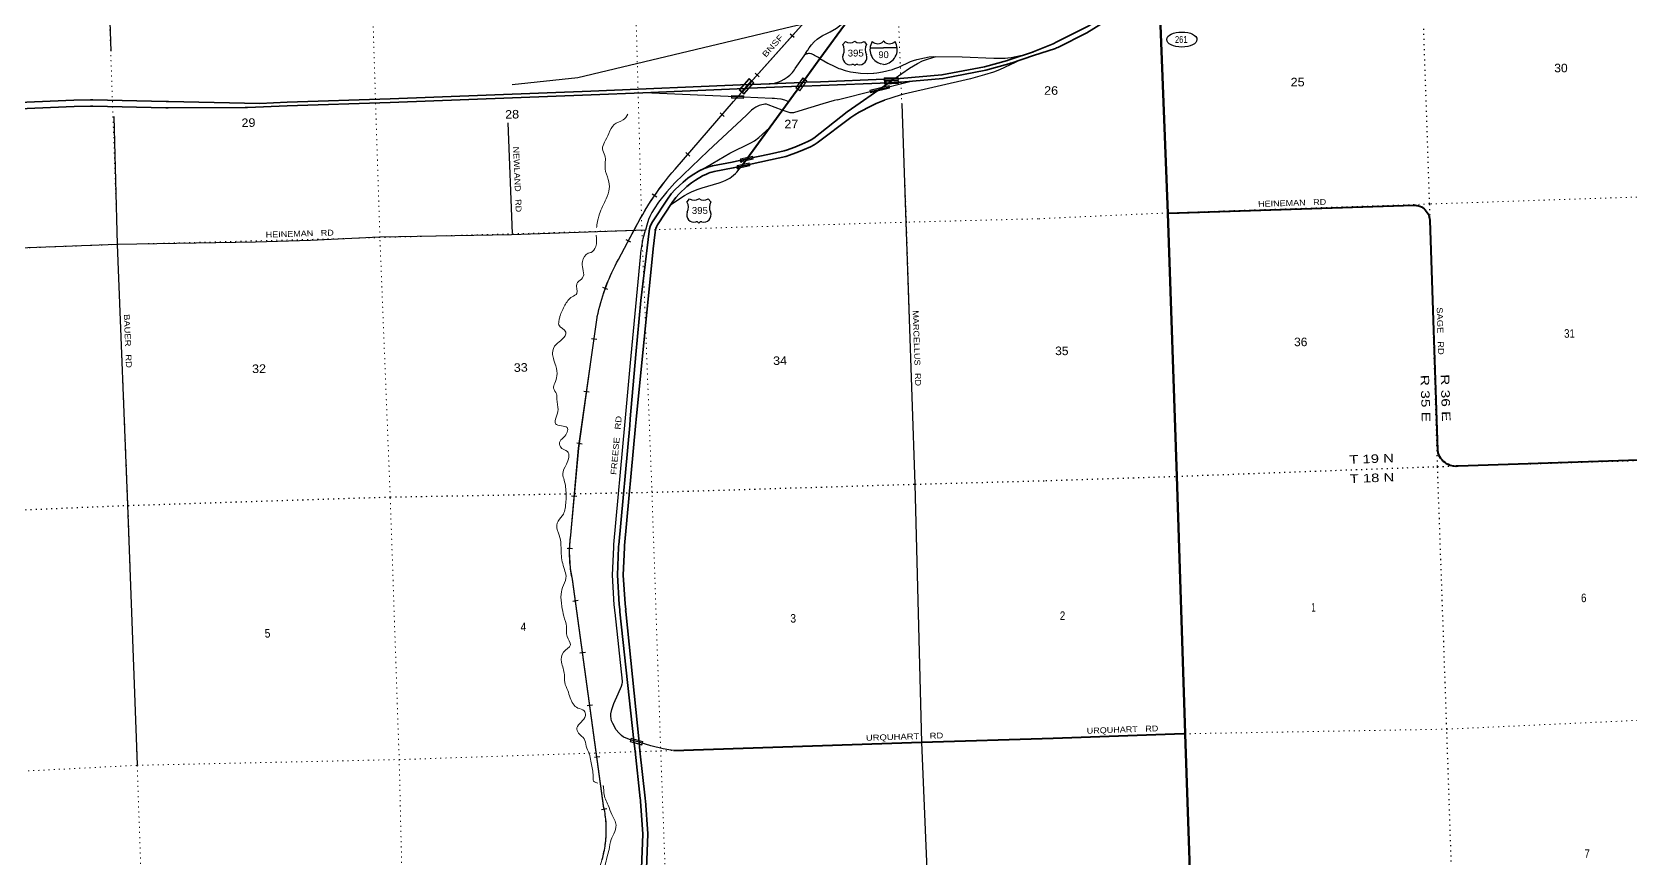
# Model space of a CAD drawing. Header units: feet. Extents: x 497223 to 751810, y -177792 to 12311.
# Drawn here: x 636171 to 668877, y -148985 to -132071 of the extents above; entities that cross this region are included whole.
import ezdxf
from ezdxf.enums import TextEntityAlignment as Align

# ---------------------------------------------------------------- set-up
doc = ezdxf.new("R2010")
doc.units = ezdxf.units.FT
doc.header["$LTSCALE"] = 70
doc.header["$PDMODE"] = 32
doc.header["$PDSIZE"] = 35
doc.linetypes.add('DOTTED', pattern=[1.5, 0.3, -1.2])
for name, color, linetype, lineweight in [('15', 7, 'Continuous', 25), ('16', 7, 'Continuous', 25), ('17', 7, 'Continuous', 25), ('18', 7, 'Continuous', 35), ('19', 7, 'Continuous', 25), ('20', 7, 'Continuous', 35), ('21', 7, 'Continuous', 25), ('23', 7, 'Continuous', 70), ('26', 7, 'Continuous', 40), ('29', 7, 'Continuous', 25), ('31', 7, 'Continuous', 13), ('34', 7, 'Continuous', 25), ('39', 7, 'Continuous', 13), ('55', 7, 'Continuous', 13), ('56', 7, 'Continuous', 13), ('57', 7, 'Continuous', 13), ('6', 7, 'DOTTED', 25), ('7', 7, 'DOTTED', 13)]:
    doc.layers.add(name, color=color, linetype=linetype, lineweight=lineweight)
doc.layers.add('27', color=7, linetype='Continuous')
doc.layers.add('30', color=7, linetype='Continuous')

msp = doc.modelspace()

# ---------------------------------------------------------------- linework, layer by layer
at = {"layer": '15'}
for p, q in [((653325.03, -132394.32), (653601.44, -132394.32)), ((653597.74, -132262.85), (653600.64, -132259.94)), ((653603.81, -132262.32), (653600.38, -132259.94)), ((653601.44, -132739.9), (653537.55, -132721.94)), ((653600.91, -132740.16), (653664.54, -132721.42))]:
    msp.add_line(p, q, dxfattribs=at)
msp.add_lwpolyline([(653876.8, -132394.32), (653600.91, -132394.32), (653601.44, -132394.32)], dxfattribs=at)
for centre, radius, start, end in [((653627.66, -132429.42), 306.13, 148.44437, 254.43376), ((653479.06, -132146.82), 165.66, 227.34269, 315.81183), ((653722.75, -132146.82), 165.66, 224.18783, 312.69369), ((653574.15, -132429.42), 306.13, 283.08102, 31.62473)]:
    msp.add_arc(centre, radius, start, end, dxfattribs=at)
at = {"layer": '16'}
for p, q in [((652766.99, -132326.24), (652818.3, -132267.48)), ((653010.06, -132261.51), (653009.78, -132261.71)), ((653202.15, -132267.39), (653253.54, -132326.24)), ((649577.39, -135548.73), (649628.7, -135489.97)), ((649820.46, -135484), (649820.18, -135484.2)), ((650012.55, -135489.88), (650063.94, -135548.73))]:
    msp.add_line(p, q, dxfattribs=at)
for centre, radius, start, end in [((652574.01, -132436.87), 222.05, 332.97043, 29.75871), ((652909.38, -132109.82), 182.07, 239.97227, 303.45418), ((653111.16, -132110.32), 181.52, 236.33975, 300.08743), ((653111.15, -132109.82), 182.07, 236.54582, 236.59441), ((653446.51, -132436.87), 222.05, 150.24129, 207.02957), ((652913.2, -132591.77), 151.42, 159.09177, 283.81923), ((653107.32, -132591.77), 151.42, 256.18077, 20.90823), ((649384.41, -135659.36), 222.05, 332.97043, 29.75871), ((649719.78, -135332.31), 182.07, 239.97227, 303.45418), ((649921.56, -135332.81), 181.52, 236.33975, 300.08743), ((649921.55, -135332.31), 182.07, 236.54582, 236.59441), ((650256.91, -135659.36), 222.05, 150.24129, 207.02957), ((649723.6, -135814.26), 151.42, 159.09177, 283.81923), ((649917.72, -135814.26), 151.42, 256.18077, 20.90823)]:
    msp.add_arc(centre, radius, start, end, dxfattribs=at)
for centre, major_axis, start_param, end_param in [((652968.54, -132790.59), (-19.56, 51.67), 4.95877769, 6.28318531), ((653051.99, -132790.59), (19.56, 51.67), 0, 1.32637542), ((649778.94, -136013.08), (-19.56, 51.67), 4.95877769, 6.28318531), ((649862.39, -136013.08), (19.56, 51.67), 0, 1.32637542)]:
    msp.add_ellipse(centre, major_axis=major_axis, ratio=0.929097, start_param=start_param, end_param=end_param, dxfattribs=at)
at = {"layer": '17'}
msp.add_ellipse((659705.01, -132226.28), major_axis=(-309.24, 1), ratio=0.500121, dxfattribs=at)
at = {"layer": '18'}
for p, q in [((651257.18, -133131.63), (651941.76, -133104.05)), ((648673.59, -133315.46), (650767.76, -133226.59))]:
    msp.add_line(p, q, dxfattribs=at)
for points in [[(656665.16, -132476.49), (657070.69, -132310.75), (657097.49, -132299.79), (657120.69, -132288.07), (657789.08, -131950.26), (658488.55, -131502.78), (658742.55, -131299.95)], [(656667.89, -132554.45), (657117.23, -132406.37), (657141.69, -132398.32), (657167.23, -132385.59), (657763.24, -132088.57), (658385, -131700.64)], [(653818.13, -133031.9), (653887.29, -133029.27), (653912.29, -133028.32), (653937.29, -133024.26), (654795.89, -132951.17), (655666.73, -132784.01), (656138.84, -132652.04), (656150.67, -132648.73), (656188.84, -132635.94), (656670.19, -132474.57)], [(653959.76, -133097.98), (654816.1, -133024.08), (655694.45, -132854.41), (656162.2, -132723.37), (656199.76, -132712.84), (656212.2, -132708.64), (656670.64, -132553.57)], [(651885.45, -133181.39), (651958.31, -133178.45), (652309.4, -133164.3), (653707.53, -133109.51)], [(651941.76, -133104.05), (652008.87, -133101.35), (652306.47, -133089.36), (653614.07, -133039.65), (653818.13, -133031.9)], [(653707.53, -133109.51), (653924.82, -133101), (653959.76, -133097.98)], [(628732.21, -133948.99), (632526.93, -133787.63), (637035.36, -133600.29), (637369.26, -133591.79), (637394.26, -133589.08), (637419.26, -133589.61), (638911.25, -133621.51), (638942.63, -133622.18), (638961.25, -133622.17), (640533.3, -133620.71), (640558.3, -133620.69), (640583.3, -133620.68), (641394.42, -133585.33), (643502.65, -133513.51), (647615.07, -133360.42), (648673.59, -133315.46)], [(628771.62, -133817.19), (632521.47, -133657.74), (637031.01, -133470.36), (637367.88, -133461.78), (637392.88, -133461.14), (637417.88, -133459.57), (638917.73, -133491.65), (638942.73, -133492.18), (638967.73, -133493.29), (640834.88, -133534.64), (641391.51, -133510.39), (643499.98, -133438.56), (647612.08, -133285.48), (650837.26, -133148.73)], [(650767.76, -133226.59), (650846.97, -133223.23), (651885.45, -133181.39)], [(650837.26, -133148.73), (650920.21, -133145.21), (651257.18, -133131.63)]]:
    msp.add_lwpolyline(points, dxfattribs=at)
at = {"layer": '19'}
msp.add_line((652649.7, -133460.48), (654163.96, -133080.36), dxfattribs=at)
for points in [[(651989.24, -132536.21), (652005.14, -132511.21), (652017.39, -132491.15), (652037.52, -132458.15), (652047.72, -132441.15), (652074.58, -132396.37), (652123.43, -132331.45), (652178.8, -132271.99), (652240.09, -132218.64), (652306.61, -132171.99), (652345.17, -132150.33), (652364.92, -132139.23), (652395.17, -132123.76), (652505.35, -132067.36), (652538.14, -132050.59), (652555.35, -132040.08), (652636.72, -131990.43), (652734.55, -131915.65), (652824.03, -131831.06), (652827.51, -131827.28), (652849.46, -131803.82)], [(651257.18, -133131.63), (651280.68, -133129.67), (651298.72, -133128.17), (651369.42, -133116.25), (651438.49, -133097), (651505.17, -133070.64), (651568.73, -133037.46), (651628.47, -132997.81), (651683.73, -132952.14), (651733.93, -132900.93), (651757, -132871.85), (651778.45, -132844.82), (651794.18, -132821.85), (651972.7, -132561.21), (651989.24, -132536.21)], [(652296, -132617.53), (652254.49, -132589.42), (652188.46, -132550.4), (652165.83, -132537.03), (652138.46, -132525.98), (652123.88, -132521.36), (652112.84, -132519.1), (652087.27, -132514.97), (652062.84, -132514.94), (652060.7, -132515), (652042.1, -132517.46), (652023.85, -132521.85), (652014.24, -132525.26), (651989.24, -132536.21)], [(652296, -132617.53), (652458.09, -132708.97), (652591.34, -132773.79), (652685.73, -132816.38), (652715.34, -132827.5), (652816.21, -132861.76), (652923.55, -132885.84), (653034.12, -132902.04), (653128.51, -132913.16), (653269.16, -132918.71), (653395.27, -132917.28), (653402.42, -132916.86), (653460.25, -132910.84), (653576.84, -132888.62), (653780.42, -132836.76), (653828.97, -132822.1), (653913.67, -132790.46), (654151.05, -132678.26), (654209.79, -132657.13), (654278.26, -132636.76), (654439.05, -132599.49), (654535.51, -132581.2), (654616.02, -132574.71), (655209.41, -132578.19), (655857.05, -132604.63), (656085.38, -132605.73), (656142.87, -132602.5), (656211.35, -132593.24), (656499.16, -132531.91)], [(656412.33, -132640.95), (655972.4, -132843.32), (655848.61, -132893.25), (655669.09, -132950.66), (655379.36, -133033.39), (654011.75, -133342.34), (653937.43, -133363.22), (653621.65, -133466.87)], [(653818.13, -133031.9), (654133.03, -132810.9), (654293.67, -132713.39), (654397.31, -132665.24), (654499.98, -132627.67), (654676.8, -132575.07)], [(651662.55, -133506.9), (651646.33, -133495.79), (651577.07, -133469.52), (651501.27, -133449.32), (651423.78, -133437.16), (651370.44, -133434.44), (651345.44, -133433.17), (651320.44, -133429.85), (650735.02, -133404.55), (648703.03, -133316.73), (648673.59, -133315.46)], [(652649.7, -133460.48), (652591.4, -133476.9), (652356.67, -133539.14), (651864.71, -133694.12), (651759.42, -133723.83), (651717.78, -133728.46), (651685.36, -133723.57), (651527.77, -133672.63)]]:
    msp.add_lwpolyline(points, dxfattribs=at)
at = {"layer": '20'}
for p, q in [((648536.8, -140003.34), (648881.96, -136508.26)), ((648515.42, -146798.88), (648492.04, -146585.34)), ((648614.83, -146788), (648597.17, -146615.61))]:
    msp.add_line(p, q, dxfattribs=at)
for points in [[(653119.96, -133521.86), (653707.53, -133109.51), (653818.13, -133031.9)], [(650694.49, -134817.06), (651289.17, -134688.9), (651599.05, -134618.21), (651674.29, -134594.5), (651726.53, -134574.92), (651825.14, -134540.36), (651974.38, -134478.54), (652104.16, -134422.33), (652177.62, -134382.43), (652243.43, -134339.93), (652930.93, -133823.83), (653011.98, -133765.95), (653101.11, -133714.9)], [(650800.51, -134671.46), (651263.18, -134571.75), (651567.62, -134502.3), (651635.17, -134481.01), (651685.63, -134462.1), (651782.3, -134428.22), (651927.57, -134368.04), (652051.57, -134314.34), (652116.34, -134279.15), (652173.71, -134242.11), (652854.42, -133708.21), (653119.96, -133521.86)], [(653101.11, -133714.9), (653353.24, -133581.04), (653445.43, -133538.64), (653621.65, -133466.87)], [(648762.82, -136493.91), (648804.68, -136146.44), (648812.41, -136100.02), (648824.9, -136056.03), (648840.17, -136019.46), (648869.31, -135959.73), (649175.62, -135493.97), (649256.13, -135383.79), (649332.01, -135298.6), (649497.64, -135145.82), (649597.06, -135063.68), (649682.71, -135001.37), (649841.87, -134908.78), (649930.7, -134868.04), (649989, -134843.98), (650026.01, -134831.02), (650101.87, -134811.57), (650500.35, -134736.14), (650800.51, -134671.46)], [(648881.96, -136508.26), (648923.01, -136167.54), (648929.92, -136129.65), (648939.82, -136093.39), (648954.91, -136059.27), (648974.51, -136018.15), (649274.26, -135562.38), (649349.6, -135459.27), (649417.7, -135382.81), (649576.6, -135236.25), (649670.64, -135158.54), (649748.35, -135102.01), (649897.18, -135015.43), (649975.19, -134979.65), (650014.91, -134961.58), (650051, -134947.69), (650086.16, -134938.43), (650132.15, -134927.97), (650524.15, -134853.77), (650694.49, -134817.06)], [(648417.32, -139992.2), (648532.56, -138674.52), (648633.34, -137568.66), (648762.82, -136493.91)], [(648492.04, -146585.34), (648203.19, -143946.8), (648200.45, -143921.8), (648202.32, -143896.8), (648188.84, -143790.38), (648152.3, -143193.83), (648177.23, -142621.74), (648178.11, -142601.65), (648180.84, -142571.74), (648404.37, -140131.13), (648417.32, -139992.2)], [(648597.17, -146615.61), (648322.48, -143933.73), (648320.94, -143919.72), (648322.89, -143893.7), (648308.38, -143779.16), (648272.46, -143192.77), (648297.12, -142626.98), (648297.87, -142609.73), (648300.34, -142582.67), (648523.86, -140142.17), (648536.8, -140003.34)], [(643986.88, -155443.32), (644785.98, -155078.67), (645194.84, -154844.07), (645903.59, -154358.64), (645924.75, -154344.14), (645961.78, -154312.71), (646648.1, -153730.21), (647418.43, -152807.22), (647713.59, -152354.56), (648086.37, -151655.66), (648373.51, -150947.63), (648381.76, -150918.23), (648389.04, -150894.2), (648500.15, -150527.33), (648505.6, -150499.58), (648511.15, -150476.74), (648648.9, -149909.53), (648748.86, -149204.26), (648774.56, -148492.04), (648727.49, -147807.37), (648723.46, -147780.36), (648720.94, -147757.3), (648614.83, -146788)], [(648649.11, -149195.42), (648674.44, -148493.67), (648628, -147818.19), (648624.27, -147793.19), (648621.53, -147768.19), (648515.42, -146798.88)]]:
    msp.add_lwpolyline(points, dxfattribs=at)
at = {"layer": '21'}
for points in [[(649871.77, -134892.36), (650454.84, -134555.38), (650885.04, -134344.22), (650955.99, -134299.53), (651045.84, -134231.27), (651263.09, -134036.13)], [(649243.3, -135604.75), (649527.59, -135416.04), (649600.81, -135375.93), (649684.09, -135338.89), (649806.24, -135288.89), (649885.45, -135263.11), (650232.87, -135162.54), (650311.48, -135135.18), (650370.7, -135105.55), (650453.98, -135062.96), (650489.4, -135036.69), (650566.88, -134966.66), (650594.64, -134938.88), (650694.49, -134817.06)]]:
    msp.add_lwpolyline(points, dxfattribs=at)
at = {"layer": '23'}
msp.add_line((659416.96, -135783.92), (659256.1, -131592.21), dxfattribs=at)
for points in [[(659773.14, -146435.91), (659602.01, -141166.48), (659417.01, -135785.35), (659416.96, -135783.92)], [(659945.87, -151416.23), (659773.58, -146449.59), (659773.14, -146435.91)]]:
    msp.add_lwpolyline(points, dxfattribs=at)
at = {"layer": '26'}
for p, q in [((652296, -132617.53), (652873.52, -131824.38)), ((650694.49, -134817.06), (650800.51, -134671.46))]:
    msp.add_line(p, q, dxfattribs=at)
for points in [[(650800.51, -134671.46), (651885.45, -133181.39), (651941.76, -133104.05), (652296, -132617.53)], [(659416.96, -135783.92), (659438, -135783.24), (664455, -135619.93), (664480.45, -135619.1), (664505, -135621.86), (664512.86, -135622.75), (664545.16, -135629.88), (664576.53, -135640.33), (664606.64, -135654.01), (664635.15, -135670.77), (664661.75, -135690.41), (664686.16, -135712.72), (664708.1, -135737.47), (664727.33, -135764.37), (664743.65, -135793.13), (664756.87, -135823.44), (664766.85, -135854.97), (664773.48, -135887.37), (664776.69, -135920.29), (664777, -135933.05), (664933.6, -140623.83), (664934.2, -140642.03), (664942.34, -140673.83), (664945.98, -140688.04), (664959.98, -140725.79), (664977.85, -140761.86), (664999.39, -140795.86), (665024.36, -140827.43), (665052.5, -140856.21), (665083.5, -140881.9), (665117.01, -140904.2), (665152.66, -140922.88), (665190.08, -140937.73), (665228.84, -140948.59), (665268.53, -140955.34), (665308.7, -140957.9), (665312, -140957.81), (665327.38, -140957.38), (665362, -140956.2), (670486, -140782.05)], [(657073.41, -146529.56), (659744, -146436.92), (659773.14, -146435.91)], [(649307.89, -146782.69), (654377.6, -146613.15), (657073.04, -146529.64)]]:
    msp.add_lwpolyline(points, dxfattribs=at)
at = {"layer": '29'}
msp.add_line((646008.77, -136194.38), (645916.24, -133934.32), dxfattribs=at)
for points in [[(637636.65, -128561.12), (637739.06, -131050.89), (637785.64, -132465.99)], [(645999.16, -133149.27), (647345.2, -133000.16), (651714.09, -131962.16), (652050.82, -131882.35)], [(651527.77, -133672.63), (651237.56, -133559.94), (651204.24, -133550.68), (651186.2, -133549.29), (651167.23, -133550.68), (651083.88, -133567.64), (651052.02, -133577.07), (651026.56, -133587.72), (650985.84, -133609.95), (650945.13, -133635.87), (650898.82, -133673.31), (650793.37, -133771.07), (650010.74, -134504.77), (649329.61, -135159.84), (649161.48, -135342.9), (648994.91, -135557.73), (648902.37, -135691.07), (648854.25, -135765.15), (648817.24, -135848.48), (648791.33, -135907.74), (648752.46, -136028.12), (648724.95, -136125.75)], [(653973.33, -133539.56), (654052.44, -135964.08), (654239.28, -141332.32), (654377.81, -146621.21), (654513.8, -149874.36)], [(637844.27, -133802.2), (637915.85, -136419.39), (638128.05, -141756.76), (638327.72, -147076.32)], [(625503, -136929.05), (627189.03, -136803.4), (632613.94, -136616.88), (637917.7, -136413.3), (640747.06, -136367.43), (641870.73, -136332.76), (643285.35, -136268.53), (645983.87, -136219.95), (648725.06, -136125.33)], [(648423.83, -138845.34), (648625.85, -136678.75), (648627.54, -136653.82), (648629.95, -136627.64), (648633.66, -136587.17), (648678.82, -136299.08), (648724.95, -136125.75)], [(648257.7, -145363.66), (648103.78, -143957.69), (648100.04, -143923.53), (648101.85, -143899.38), (648089.23, -143799.73), (648052.17, -143194.71), (648077.33, -142617.38), (648078.31, -142594.91), (648081.26, -142562.63), (648304.79, -140121.93), (648423.83, -138845.34)], [(648492.04, -146585.34), (648399.18, -146558.59), (648318.36, -146526.75), (648278.96, -146506.52), (648238.59, -146477.8), (648179.18, -146419.99), (648130.93, -146362.89), (648059.12, -146230.86), (648034.93, -146172.57), (648023.27, -146133.07), (648018.78, -146082.8), (648018.99, -146034.86), (648037.62, -145942.75), (648082.64, -145817.73), (648168.52, -145620.41), (648234.99, -145466.95), (648249.79, -145420.27), (648257.87, -145388.85), (648257.7, -145363.66)], [(649307.89, -146782.69), (649203.95, -146772.25), (649092.7, -146750.71), (648840.14, -146685.59), (648597.17, -146615.61), (648492.04, -146585.34)]]:
    msp.add_lwpolyline(points, dxfattribs=at)
at = {"layer": '31'}
for p, q in [((648432.65, -146530.16), (648673.25, -146598.1)), ((648542.76, -146600.22), (648542.87, -146599.85)), ((648673.25, -146598.1), (648652.87, -146670.28))]:
    msp.add_line(p, q, dxfattribs=at)
msp.add_lwpolyline([(648652.87, -146670.28), (648412.27, -146602.34), (648432.65, -146530.16)], dxfattribs=at)
msp.add_lwpolyline([(648438.17, -146540.02), (648663.38, -146603.62), (648647.34, -146660.41), (648422.13, -146596.81)], close=True, dxfattribs=at)
at = {"layer": '34'}
for p, q in [((651768.61, -132187.3), (651686.09, -132113.65)), ((651056.57, -132988.95), (650974.05, -132915.3)), ((650336.49, -133800.33), (650252.79, -133728.01)), ((649637.42, -134613.32), (649553.73, -134541)), ((648958.14, -135452.03), (648867.29, -135388.94)), ((648428.17, -136375.93), (648330.56, -136323.9)), ((647955.33, -137342.54), (647851.51, -137304.37)), ((647730.72, -138370.89), (647621.2, -138355.41)), ((647576.24, -139445.63), (647466.72, -139430.16)), ((647428.83, -140507.67), (647319.31, -140492.19)), ((647325.21, -141585.51), (647215.04, -141575.67)), ((647232.35, -142650.61), (647121.81, -142646.54)), ((647348.46, -143714.44), (647238.88, -143729.48)), ((647496.85, -144776.34), (647387.27, -144791.38)), ((647641.92, -145852.4), (647532.34, -145867.44)), ((647790.31, -146914.29), (647680.72, -146929.33)), ((647939.11, -147978.04), (647830.58, -147999.4))]:
    msp.add_line(p, q, dxfattribs=at)
at = {"layer": '34', "lineweight": 13}
for p, q in [((650848.62, -133024.72), (650645.14, -133257.17)), ((650945.59, -133111.32), (650741.68, -133344.27)), ((650848.5, -133023.89), (650946.72, -133109.86)), ((650642.95, -133255.89), (650741.17, -133341.87)), ((650528.04, -133496.83), (649335, -134877.47)), ((650506.71, -133520.72), (650506.79, -133520.63)), ((650524.55, -133500.73), (650524.57, -133500.71)), ((648548.02, -136031.75), (648175.77, -136730.23)), ((647234.22, -143275.54), (647877.09, -147959.17))]:
    msp.add_line(p, q, dxfattribs=at)
for points in [[(655211.75, -128063.15), (654528.97, -128894.35), (653775.03, -129859.07), (650528.02, -133496.85)], [(647734.34, -137944.2), (647360.12, -140592.89), (647200.94, -142375.85)]]:
    msp.add_lwpolyline(points, dxfattribs=at)
at = {"layer": '34'}
for points in [[(650634.25, -133376.17), (653774.18, -129858.37), (654528.11, -128893.67), (655207.99, -128061.01)], [(647870.21, -148898.94), (647878.35, -148860.24), (647885.99, -148821.4), (647892.92, -148782.49), (647899.1, -148743.26), (647904.59, -148704.17), (647909.57, -148664.72), (647913.65, -148625.46), (647917.2, -148585.84), (647919.85, -148546.4), (647922.02, -148506.82), (647923.52, -148467.38), (647924.25, -148427.64), (647924.11, -148388.08), (647923.52, -148348.59), (647922.17, -148308.81), (647920.19, -148269.38), (647917.51, -148229.87), (647913.88, -148190.31), (647909.86, -148151.07), (647905.13, -148111.74), (647899.47, -148072.36), (647893.4, -148033.29), (647886.66, -147994.37), (647879.47, -147957.82), (647876.36, -147961.98), (647233.81, -143280.69), (647224.81, -143238.77), (647216.46, -143196.33), (647208.67, -143153.48), (647201.87, -143110.76), (647195.62, -143067.63), (647190.37, -143024.64), (647185.64, -142981.49), (647181.66, -142938.44), (647178.48, -142894.99), (647176.28, -142851.7), (647174.58, -142808.48), (647173.69, -142764.88), (647173.49, -142721.63), (647174.08, -142678.24), (647175.68, -142634.75), (647177.74, -142591.58), (647180.57, -142548.27), (647184.42, -142504.86), (647188.73, -142461.77), (647193.78, -142418.78), (647199.84, -142375.73), (647359.02, -140592.77), (647736.82, -137918.74), (647740.95, -137898.34), (647756.56, -137826.14), (647773.66, -137754.76), (647791.7, -137683.43), (647810.85, -137612.69), (647831.5, -137541.82), (647853.64, -137471.77), (647876.51, -137402.12), (647900.9, -137332.34), (647926.2, -137263.55), (647952.8, -137194.99), (647981.09, -137126.86), (648009.91, -137059.52), (648040.04, -136992.41), (648071.85, -136925.76), (648104.2, -136859.87), (648137.65, -136794.59), (648173.09, -136729.2), (648175.1, -136729.15), (648547.04, -136031.24), (648570.08, -135986.96), (648619.69, -135895.51), (648671.1, -135805.62), (648723.4, -135716.52), (648777.82, -135627.68), (648833.2, -135540.47), (648890.31, -135453.97), (648949.6, -135368.59), (649009.4, -135284.43), (649070.95, -135200.99), (649134.66, -135118.67), (649198.88, -135037.57), (649264.45, -134957.64), (649332.22, -134878.81), (649334.18, -134876.74), (650527.27, -133496.03), (650588.41, -133427.53)], [(647841.27, -149014.33), (647851.59, -148976.12), (647861.15, -148937.59), (647870.21, -148898.94)]]:
    msp.add_lwpolyline(points, dxfattribs=at)
at = {"layer": '34', "lineweight": 13}
for points in [[(650849.72, -133035.58), (650893.4, -133073.82), (650697.64, -133293.14), (650656.1, -133256.78)], [(650905.44, -133084.36), (650935.52, -133110.68), (650741.89, -133331.88), (650709.68, -133303.68)]]:
    msp.add_lwpolyline(points, close=True, dxfattribs=at)
for centre, radius, start, end in [((653813.85, -138775.92), 5937.97, 138.99075, 152.47473), ((651866.09, -138758.62), 4212.78, 151.21828, 168.88196), ((649659.85, -142736.43), 2485.21, 171.65745, 192.57628), ((645654.83, -148406.31), 2270.52, 332.42221, 11.4605)]:
    msp.add_arc(centre, radius, start, end, dxfattribs=at)
at = {"layer": '39'}
for points in [[(648369, -133754.05), (648269, -133873.05), (648086, -133968.05), (647978, -134148.05), (647889, -134330.05), (647848, -134466.05), (647895, -134598.05), (647902, -134870.05), (647966, -135090.05), (647987, -135280.05), (647922, -135488.05), (647786, -135797.05), (647738, -135994.05), (647727.49, -136075.54)], [(647718.33, -136233.62), (647708, -136466.05), (647615, -136583.05), (647555, -136603.05), (647440, -136769.05), (647444, -136916.05), (647455, -137079.05), (647362, -137176.05), (647323, -137225.05), (647325, -137423.05), (647224, -137494.05), (647079, -137667.05), (646977, -137895.05), (646960, -137968.05), (646955, -138067.05), (647096, -138216.05), (647025, -138363.05), (646897, -138469.05), (646825, -138648.05), (646842, -138755.05), (646894, -138910.05), (646914, -139113.05), (646869, -139262.05), (646846, -139363.05), (646907, -139482.05), (646912, -139589.05), (646939, -139802.05), (646897, -139960.05), (646888, -140091.05), (647126, -140172.05), (647057, -140367.05), (646980, -140447.05), (646987, -140568.05), (647131, -140661.05), (647111, -140920.05), (647034, -141121.05), (647063, -141249.05), (647103, -141536.05), (647082, -141827.05), (647047, -141941.05), (646940, -142084.05), (646922, -142262.05), (646948, -142330.05), (646993, -142518.05), (647003, -142754.05), (647024, -142918.05), (647068, -143074.05), (647104, -143210.05), (647050, -143399.05), (646999, -143584.05), (647017, -143831.05), (647057, -144033.05), (647112, -144244.05), (647124, -144449.05), (647191, -144622.05), (647048, -144771.05), (647010, -144973.05), (647069, -145230.05), (647075, -145387.05), (647136, -145552.05), (647184, -145702.05), (647248, -145830.05), (647345, -145914.05), (647473, -145969.05), (647497, -146067.05), (647410, -146202.05), (647323, -146321.05), (647360, -146429.05), (647473, -146543.05), (647514, -146693.05), (647576, -146849.05), (647612, -147001.05), (647655, -147276.05), (647659, -147358.05), (647667, -147411.05), (647710, -147436.05), (647751.55, -147451.8)], [(647859.18, -147499.92), (647865, -147520.05), (647874, -147651.05), (647963, -147905.05), (648040, -148090.05), (648125, -148310.05), (648083, -148486.05)], [(648083, -148486.05), (648024, -148604.05), (647981, -148813.05), (647942, -148961.05), (647902, -149135.05), (647852, -149285.05), (647779, -149479.05), (647721, -149674.05), (647542, -149896.05), (647458, -149997.05), (647386, -150089.05), (647274, -150275.05), (647173, -150481.05), (647117, -150654.05), (647082, -150788.05), (646978, -150980.05), (646910, -151127.05), (646868, -151287.05), (646799, -151434.05), (646717, -151526.05), (646703, -151601.05), (646733, -151695.05), (646735, -151834.05), (646664, -151959.05), (646592, -151999.05), (646495, -152056.05), (646386, -152196.05), (646292, -152361.05), (646183, -152570.05), (646102, -152739.05), (646002, -152915.05), (645897, -153125.05), (645779, -153295.05), (645655, -153473.05), (645544, -153633.05), (645426, -153731.05), (645354, -153767.05), (645337, -153866.05), (645295, -154021.05), (645162, -154102.05), (645028, -154144.05), (644747, -154314.05), (644594, -154379.05), (644323, -154484.05), (644078, -154575.05), (643855, -154668.05), (643518, -154868.05), (643328, -155007.05), (643203, -155065.05), (643026, -155120.05), (642902, -155089.05), (642871.01, -155064.38)]]:
    msp.add_spline(points, degree=3, dxfattribs=at)
at = {"layer": '55'}
for p, q in [((653617.9, -133136.94), (653612.98, -133012.03)), ((653615.44, -133074.49), (653903.79, -133063.12)), ((653906.25, -133125.58), (653617.9, -133136.94))]:
    msp.add_line(p, q, dxfattribs=at)
msp.add_lwpolyline([(653612.98, -133012.03), (653901.33, -133000.66), (653906.25, -133125.58)], dxfattribs=at)
for points in [[(653623.12, -133066.18), (653621.29, -133019.71), (653893.65, -133008.97), (653895.48, -133055.43)], [(653625.57, -133128.63), (653623.75, -133082.16), (653896.1, -133071.42), (653897.94, -133117.9)]]:
    msp.add_lwpolyline(points, close=True, dxfattribs=at)
for p in [(653634.43, -133101.26), (653414.46, -133295.51), (650685.83, -134724.07), (650616.81, -134861.26)]:
    msp.add_point(p, dxfattribs=at)
at = {"layer": '56'}
for q in [(653317.03, -133262.8), (653724.53, -133219.71)]:
    msp.add_line((653330.21, -133316.5), q, dxfattribs=at)
for points in [[(650488.45, -133368.54), (650738.21, -133379.62), (650735.77, -133434.56), (650486.02, -133423.49)], [(650494.36, -133415.84), (650496.09, -133376.88), (650729.85, -133387.26), (650728.12, -133426.21)], [(653326.7, -133268.65), (653705.49, -133175.69), (653714.85, -133213.85), (653336.06, -133306.82)]]:
    msp.add_lwpolyline(points, close=True, dxfattribs=at)
msp.add_lwpolyline([(653317.03, -133262.8), (653711.35, -133166.02), (653724.53, -133219.71)], dxfattribs=at)
at = {"layer": '57'}
for p, q in [((650673.44, -134665.36), (650918.05, -134613.73)), ((650931.47, -134677.33), (650918.05, -134613.73)), ((650603.99, -134802.64), (650848.25, -134749.31)), ((650862.11, -134812.82), (650848.25, -134749.31))]:
    msp.add_line(p, q, dxfattribs=at)
for points in [[(651946.9, -133013.35), (652032.47, -133074.21), (651887.56, -133277.93), (651802, -133217.07)], [(651948.78, -133024.49), (652021.32, -133076.09), (651885.67, -133266.78), (651813.14, -133215.18)], [(650682.91, -134671.53), (650911.87, -134623.2), (650921.99, -134671.15), (650693.03, -134719.48)], [(650613.51, -134808.74), (650842.14, -134758.83), (650852.59, -134806.71), (650623.97, -134856.62)]]:
    msp.add_lwpolyline(points, close=True, dxfattribs=at)
for points in [[(650931.47, -134677.33), (650686.86, -134728.96), (650673.44, -134665.36)], [(650862.11, -134812.82), (650617.87, -134866.15), (650603.99, -134802.64)]]:
    msp.add_lwpolyline(points, dxfattribs=at)
at = {"layer": '6'}
for points in [[(666020.51, -173569.18), (666007.12, -173074.39), (665856.01, -167723.64), (665688.62, -162369.76), (665486.31, -157003.69), (665303.55, -151681.5), (665128.06, -146345.6), (664937.25, -140968.82), (664776.67, -135592.39), (664595.44, -130243.31), (664502.29, -127792.09)], [(656920.74, -141257.32), (659596.17, -141168.35), (664937.25, -140968.82), (670473.33, -140798.85), (675786.3, -140600.87), (681130.16, -140415.3), (686484.84, -140243.23), (688189.34, -140192.93)], [(625651.14, -142334.52), (627373.92, -142247.77), (632786.9, -141989.03), (638136.39, -141764.14), (643503.33, -141592.25), (648856.11, -141495.15), (654243.34, -141329.73), (656920.12, -141257.26)]]:
    msp.add_lwpolyline(points, dxfattribs=at)
at = {"layer": '7'}
for p, q in [((659420.81, -135775.17), (659238.69, -131088.9)), ((654513.8, -149874.36), (654382.05, -146617.18))]:
    msp.add_line(p, q, dxfattribs=at)
for points in [[(654382.05, -146617.18), (654243.34, -141329.73), (654068.91, -135965.78), (653857.47, -130580.04), (653814.79, -128101.15)], [(644227.08, -163076.46), (644084.07, -157691.93), (643813.03, -152334.97), (643687.46, -146985.21), (643503.56, -141601.25), (643292.02, -136280.56), (643120.98, -130900.89), (643045.54, -128408.3)], [(648380.04, -128256.97), (648507.85, -130778.07), (648653.43, -136127.89), (648858.97, -141463.78), (649039.08, -146782.53), (649238.74, -152179.59), (649419.53, -157547.04), (649572.06, -162911.06), (649756.68, -168271.29), (649956.42, -173602.36), (649967.73, -174033.1)], [(637636.65, -128561.12), (637733.98, -131075.31), (637920.25, -136421.4), (638136.39, -141764.14), (638324.28, -147086.59), (638515.88, -152482.91), (638684.16, -157833.5), (638849.35, -163220.42), (639043.92, -168576.37), (639215.36, -173979.74), (639224.15, -174337.27)], [(688028.6, -134883.07), (686290.7, -134911.55), (680947.63, -135074.92), (675557.82, -135230.78), (670173.46, -135412.54), (664776.67, -135592.39), (659420.81, -135775.17), (656766.03, -135895.11)], [(656762.24, -135895.29), (654068.91, -135965.78), (648653.43, -136127.89), (643292.02, -136280.56), (637920.25, -136421.4), (632624.24, -136622.19), (627205.65, -136811.14), (625504, -136929.05)], [(660666.54, -173725.18), (660659.7, -173231.94), (660485.78, -167864.89), (660330.88, -162518.38), (660133.49, -157162.29), (659951.18, -151800.05), (659759.31, -146440.41), (659596.17, -141168.35), (659420.81, -135775.17)], [(657073.92, -146533.13), (659759.31, -146440.41), (665128.06, -146345.6), (670549.21, -146095.87), (675998.44, -145887.71), (681355.77, -145687.94), (686720.17, -145528.07), (688350.02, -145501.24)], [(625804, -147834.05), (627881.89, -147811.89), (630490.3, -147779.7), (632945.65, -147360), (638324.28, -147086.59), (643688.58, -146968.1), (649039.31, -146791.53), (654382.05, -146617.18), (657079.58, -146532.73)]]:
    msp.add_lwpolyline(points, dxfattribs=at)

# ---------------------------------------------------------------- texts
at = {"layer": '15'}
msp.add_text('90', height=140, dxfattribs=at).set_placement((653496.73, -132606.38))
at = {"layer": '16', "width": 1.05}
for p in [(653029.86, -132573.28), (649840.27, -135795.77)]:
    msp.add_text('395', height=140, dxfattribs=at).set_placement(p, align=Align.CENTER)
at = {"layer": '17', "width": 0.8}
msp.add_text('261', height=140, dxfattribs=at).set_placement((659563.34, -132294.83))
at = {"layer": '27'}
for s, rotation, width, p in [('HEINEMAN   RD', 1.864, 1.15, (661266.84, -135653.67)), ('SAGE   RD', 271.711, 1.2, (664920.94, -137708.59)), ('URQUHART    RD', 1.869, 1.2, (653241.12, -146584.68)), ('URQUHART   RD', 1.978, 1.15, (657759.63, -146439.41))]:
    msp.add_text(s, height=120, rotation=rotation, dxfattribs=dict(at, width=width)).set_placement(p)
at = {"layer": '30'}
for s, rotation, width, p in [('NEWLAND   RD', 272.344, 1.15, (646018.58, -134420.5)), ('HEINEMAN   RD', 1.767, 1.15, (640956.38, -136280.93)), ('BAUER   RD', 272.277, 1.2, (638052.8, -137850.29)), ('MARCELLUS   RD', 271.993, 1.15, (654195.51, -137774.7)), ('FREESE   RD', 84.767, 1.2, (648130.98, -141142.54))]:
    msp.add_text(s, height=120, rotation=rotation, dxfattribs=dict(at, width=width)).set_placement(p)
at = {"layer": '34', "width": 1.3}
msp.add_text('BNSF', height=120, rotation=48.248, dxfattribs=at).set_placement((651191.48, -132601.71))
at = {"layer": '6'}
for s, rotation, width, p in [('R 35 E', 271.711, 1.35, (664588.43, -139093.82)), ('R 36 E', 271.711, 1.35, (665001.09, -139081.8)), ('T 19 N', 2.139, 1.3, (663134.45, -140914.32)), ('T 18 N', 2.139, 1.3, (663142.64, -141306.81))]:
    msp.add_text(s, height=175, rotation=rotation, dxfattribs=dict(at, width=width)).set_placement(p)
at = {"layer": '7'}
for s, width, p in [('30', 1.05, (667327.15, -132896.4)), ('25', 1.1, (661930.8, -133184.8)), ('26', 1.1, (656885.6, -133357.45)), ('36', 1.05, (662001.24, -138504.42)), ('31', 0.85, (667527.42, -138331.58)), ('35', 1.05, (657111.6, -138687.46)), ('6', 0.85, (667874.63, -143745.35)), ('2', 0.85, (657207.29, -144109.78)), ('7', 0.85, (667944.21, -148982.52))]:
    msp.add_text(s, height=175, dxfattribs=dict(at, width=width)).set_placement(p)
for s, rotation, width, p in [('28', 1.459, 1.1, (645856.95, -133848.08)), ('29', 1.459, 1.1, (640460.76, -134019.64)), ('27', 1.459, 1.1, (651572.13, -134045.69)), ('32', 1.459, 1.1, (640678.33, -139056.42)), ('33', 1.459, 1.1, (646033.93, -139031.95)), ('34', 1.459, 1.1, (651341.46, -138890.5)), ('1', 3.153, 0.5, (662360.1, -143941.44)), ('4', 1.459, 0.9, (646172.9, -144339.98)), ('3', 1.459, 0.9, (651693.63, -144165.65)), ('5', 1.459, 0.9, (640936.04, -144472.34))]:
    msp.add_text(s, height=175, rotation=rotation, dxfattribs=dict(at, width=width)).set_placement(p)

doc.saveas('drawing.dxf')
